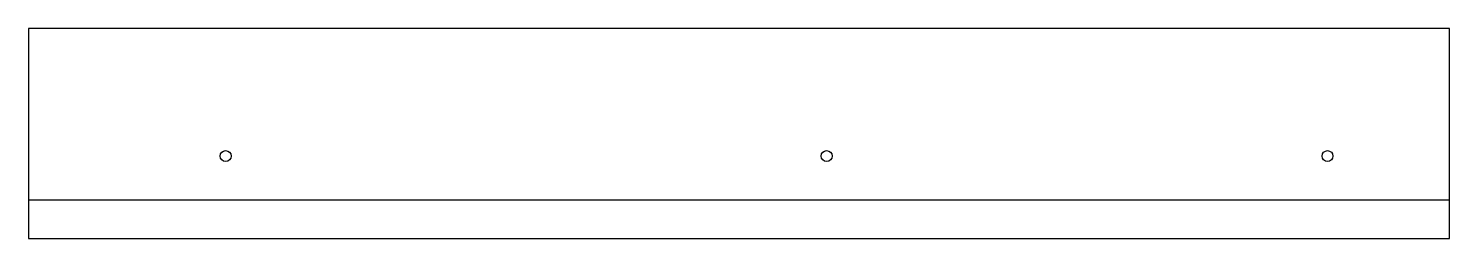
# Model space of a CAD drawing. Header units: millimetres. Extents: x 0 to 454, y 0 to 67.
import ezdxf

# ---------------------------------------------------------------- set-up
doc = ezdxf.new("R2010")
doc.units = ezdxf.units.MM

msp = doc.modelspace()

# ---------------------------------------------------------------- linework, layer by layer
at = {"color": 7, "linetype": 'Continuous', "lineweight": 25}
for p, q in [((454, 67), (0, 67)), ((0, 67), (0, 0)), ((454, 0), (454, 67)), ((454, 12.2), (0, 12.2)), ((0, 0), (454, 0))]:
    msp.add_line(p, q, dxfattribs=at)
for centre in [(63, 26.3), (255, 26.3), (415, 26.3)]:
    msp.add_circle(centre, 1.75, dxfattribs=at)

doc.saveas('drawing.dxf')
